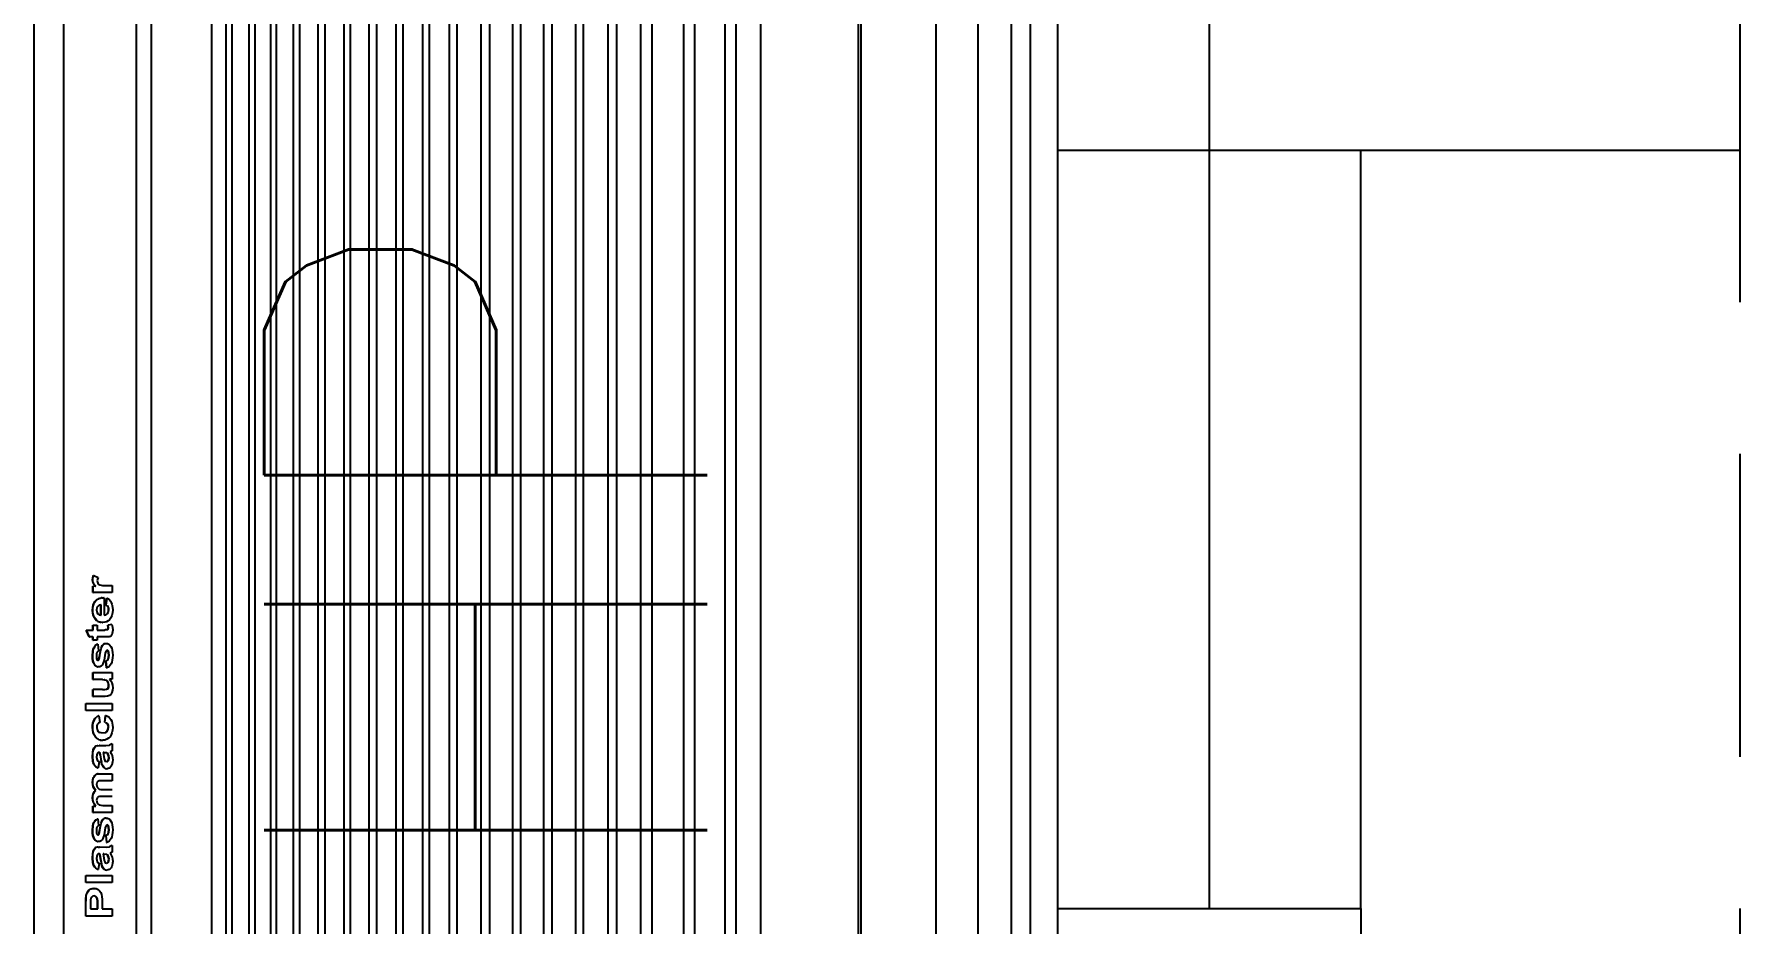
# Model space of a CAD drawing. Header units: inches. Extents: x -85907952 to 802144, y 988801 to 3125513.
# Drawn here: x 417210 to 418898, y 1052768 to 1053649 of the extents above; entities that cross this region are included whole.
import ezdxf

# ---------------------------------------------------------------- set-up
doc = ezdxf.new("R2010")
doc.units = ezdxf.units.IN
doc.header["$MEASUREMENT"] = 0
doc.linetypes.add('HIDDEN', pattern=[0.375, 0.25, -0.125])
for name, color, linetype in [('Edges', 7, 'Continuous'), ('LW', 2, 'Continuous'), ('WALL', 1, 'Continuous')]:
    doc.layers.add(name, color=color, linetype=linetype)
doc.styles.add('LAILA', font='romans.shx', dxfattribs={"width": 0.85})

# ---------------------------------------------------------------- blocks, each defined once
blk = doc.blocks.new('1.0HP AIR CONDITION')
for p, q in [((-1478.9, 93.4), (1478.9, 93.4)), ((1478.9, 52.1), (-1478.9, 52.1))]:
    blk.add_line(p, q)
at = {"layer": 'Edges'}
for p, q in [((-1478.9, 985.9), (1478.9, 985.9)), ((-1478.9, 956.6), (1478.9, 956.6)), ((-168, 934.9), (-156.3, 934.9)), ((-168, 934.9), (-168, 934.7)), ((-168, 934.7), (-156.3, 934.7)), ((-168, 908.6), (-168, 934.7)), ((-157.2, 930.3), (-160.7, 930.3)), ((-160.7, 930.3), (-160.7, 923.1)), ((-152, 930.1), (-157.2, 930.3)), ((-156.3, 934.9), (-150.9, 934.8)), ((-156.3, 934.7), (-150.9, 934.6)), ((-150.4, 929.7), (-152, 930.1)), ((-150.9, 934.8), (-147.7, 934.5)), ((-150.9, 934.6), (-147.7, 934.3)), ((-149.1, 928.9), (-150.4, 929.7)), ((-148.2, 927.9), (-149.1, 928.9)), ((-147.7, 934.5), (-144.9, 933.6)), ((-147.7, 934.3), (-144.9, 933.4)), ((-144.9, 933.6), (-142.6, 932)), ((-144.9, 933.4), (-142.6, 931.7)), ((-142.6, 932), (-141.6, 930.9)), ((-142.6, 932), (-142.6, 931.7)), ((-142.6, 931.7), (-141.6, 930.7)), ((-141.6, 930.9), (-141.6, 930.7)), ((-141.6, 930.7), (-141, 929.7)), ((-141, 929.7), (-141, 929.5)), ((-141, 929.5), (-140.6, 928.4)), ((-140.6, 928.4), (-140.6, 928.2)), ((-134.6, 934.9), (-127.7, 934.9)), ((-134.6, 934.9), (-134.6, 934.7)), ((-134.6, 934.7), (-127.7, 934.7)), ((-134.6, 908.6), (-134.6, 934.7)), ((-127.7, 934.9), (-127.7, 934.7)), ((-127.7, 934.7), (-127.7, 908.6)), ((35.5, 934.9), (42.4, 934.9)), ((35.5, 934.9), (35.5, 934.7)), ((35.5, 934.7), (42.4, 934.7)), ((35.5, 908.6), (35.5, 934.7)), ((42.4, 934.9), (42.4, 934.7)), ((42.4, 934.7), (42.4, 908.6)), ((108.3, 931.5), (115.2, 934.4)), ((108.3, 931.3), (115.2, 934.2)), ((108.3, 931.5), (108.3, 931.3)), ((108.3, 927.8), (108.3, 931.3)), ((115.2, 934.4), (115.2, 934.2)), ((115.2, 934.2), (115.2, 927.8)), ((-160.7, 923.1), (-156.8, 923.1)), ((-160.7, 923.1), (-160.7, 922.9)), ((-160.7, 922.9), (-156.8, 922.9)), ((-156, 918.5), (-160.7, 918.5)), ((-160.7, 918.5), (-160.7, 908.6)), ((-156.8, 923.1), (-153.2, 923.2)), ((-156.8, 922.9), (-153.2, 923)), ((-151.7, 918.5), (-156, 918.5)), ((-153.2, 923.2), (-151, 923.5)), ((-153.2, 923), (-151, 923.3)), ((-153.2, 923.2), (-153.2, 923)), ((-148.5, 918.8), (-151.7, 918.5)), ((-151, 923.5), (-149.7, 924.1)), ((-151, 923.3), (-149.7, 923.8)), ((-151, 923.5), (-151, 923.3)), ((-149.7, 924.1), (-148.8, 924.8)), ((-149.7, 923.8), (-148.8, 924.6)), ((-149.7, 924.1), (-149.7, 923.8)), ((-148.4, 925.3), (-148.8, 924.8)), ((-148.8, 924.8), (-148.8, 924.6)), ((-146.6, 919.3), (-148.5, 918.8)), ((-148.4, 925.3), (-148.1, 925.5)), ((-148, 926.7), (-148.2, 927.9)), ((-148.2, 925.7), (-148.1, 926.1)), ((-148.2, 925.7), (-148.1, 925.5)), ((-148.1, 926.1), (-148, 926.7)), ((-144.7, 920.1), (-146.6, 919.3)), ((-143, 921.2), (-144.7, 920.1)), ((-141.7, 922.6), (-143, 921.2)), ((-140.8, 924.5), (-141.7, 922.6)), ((-140.5, 926.7), (-140.8, 924.5)), ((-140.6, 928.2), (-140.5, 926.9)), ((-140.5, 926.8), (-140.5, 926.9)), ((-140.5, 926.7), (-140.5, 926.9)), ((-140.5, 926.8), (-140.5, 926.7)), ((-122.2, 915.5), (-122.4, 914)), ((-122.4, 913.9), (-122.4, 914)), ((-122.3, 912.6), (-122.4, 913.9)), ((-121.9, 911.6), (-122.3, 912.6)), ((-121.5, 916.6), (-122.2, 915.5)), ((-121.1, 910.6), (-121.9, 911.6)), ((-121.7, 922.8), (-120.5, 924.9)), ((-121.7, 922.8), (-121.7, 922.6)), ((-115.5, 921.7), (-121.7, 922.6)), ((-121.5, 916.6), (-121.4, 916.9)), ((-121.5, 916.6), (-121.4, 916.6)), ((-120.1, 918), (-121.4, 916.9)), ((-121.4, 916.6), (-120.1, 917.7)), ((-121.4, 916.9), (-121.4, 916.6)), ((-120.5, 924.9), (-120.3, 925.2)), ((-120.5, 924.9), (-120.3, 924.9)), ((-119.3, 926.1), (-120.3, 925.2)), ((-120.3, 924.9), (-119.3, 925.9)), ((-120.3, 925.2), (-120.3, 924.9)), ((-120.1, 918), (-118.4, 918.8)), ((-120.1, 917.7), (-118.4, 918.6)), ((-120.1, 918), (-120.1, 917.7)), ((-118.1, 926.9), (-119.3, 926.1)), ((-119.3, 925.9), (-118.1, 926.6)), ((-119.3, 926.1), (-119.3, 925.9)), ((-116.1, 919.4), (-118.4, 918.8)), ((-118.4, 918.6), (-116.1, 919.2)), ((-118.4, 918.8), (-118.4, 918.6)), ((-118.1, 926.9), (-116.7, 927.4)), ((-118.1, 926.6), (-116.7, 927.2)), ((-118.1, 926.9), (-118.1, 926.6)), ((-116.7, 927.4), (-114.9, 927.9)), ((-116.7, 927.2), (-114.9, 927.6)), ((-116.7, 927.4), (-116.7, 927.2)), ((-113, 920), (-116.1, 919.4)), ((-116.1, 919.2), (-113, 919.7)), ((-116.1, 919.4), (-116.1, 919.2)), ((-115.5, 914.4), (-115.6, 914.3)), ((-115.6, 914.3), (-115.5, 914.2)), ((-114.8, 922.9), (-115.5, 921.7)), ((-115.2, 915.3), (-115.5, 914.4)), ((-115.5, 914.2), (-115.5, 914.4)), ((-115.5, 914.2), (-115.3, 913.6)), ((-114.5, 912.7), (-115.3, 913.6)), ((-115.3, 913.6), (-115.3, 913.3)), ((-115.3, 913.3), (-114.5, 912.5)), ((-114.2, 916.1), (-115.2, 915.3)), ((-114.9, 927.9), (-110.5, 928.2)), ((-114.9, 927.6), (-110.5, 927.9)), ((-114.9, 927.9), (-114.9, 927.6)), ((-113.8, 923.6), (-114.8, 922.9)), ((-114.5, 912.7), (-113.3, 912.2)), ((-114.5, 912.7), (-114.5, 912.5)), ((-114.5, 912.5), (-113.3, 911.9)), ((-112.8, 916.5), (-114.2, 916.1)), ((-112.6, 924), (-113.8, 923.6)), ((-113.3, 912.2), (-111.7, 912)), ((-113.3, 912.2), (-113.3, 911.9)), ((-113.3, 911.9), (-111.7, 911.7)), ((-113, 920), (-108.9, 920.6)), ((-113, 919.7), (-108.9, 920.4)), ((-110.5, 916.9), (-112.8, 916.5)), ((-111, 924.1), (-112.6, 924)), ((-111.7, 912), (-109.9, 912.2)), ((-111.7, 912), (-111.7, 911.7)), ((-111.7, 911.7), (-109.9, 911.9)), ((-108.7, 924), (-111, 924.1)), ((-110.5, 928.2), (-106.5, 928)), ((-110.5, 927.9), (-106.5, 927.7)), ((-106.3, 917.7), (-110.5, 916.9)), ((-109.9, 912.2), (-108.2, 912.9)), ((-109.9, 911.9), (-108.2, 912.6)), ((-109.9, 912.2), (-109.9, 911.9)), ((-108.9, 920.6), (-106.3, 921.2)), ((-108.9, 920.4), (-106.3, 920.9)), ((-107.3, 923.5), (-108.7, 924)), ((-108.2, 912.9), (-107.2, 913.6)), ((-108.2, 912.6), (-107.2, 913.4)), ((-108.2, 912.9), (-108.2, 912.6)), ((-106.5, 922.7), (-107.3, 923.5)), ((-106.7, 914.3), (-107.2, 913.6)), ((-107.2, 913.6), (-107.2, 913.4)), ((-106.7, 914.3), (-106.6, 914.5)), ((-106.7, 914.3), (-106.6, 914.3)), ((-106.3, 916.9), (-106.6, 914.5)), ((-106.6, 914.3), (-106.6, 914.5)), ((-106.5, 928), (-103.6, 927.4)), ((-106.5, 927.7), (-103.6, 927.1)), ((-106.3, 921.4), (-106.5, 922.7)), ((-106.3, 921.2), (-106.3, 921.4)), ((-106.3, 921.2), (-106.3, 920.9)), ((-106.3, 916.9), (-106.3, 917.7)), ((-103.6, 927.4), (-103.6, 927.1)), ((-103.6, 927.4), (-101.7, 926.5)), ((-103.6, 927.1), (-101.7, 926.2)), ((-101.7, 926.5), (-101.7, 926.2)), ((-101.7, 926.5), (-100.4, 925.4)), ((-101.7, 926.2), (-100.4, 925.1)), ((-100.4, 925.4), (-100.4, 925.1)), ((-100.2, 924.9), (-100.4, 925.4)), ((-100.4, 925.1), (-100.2, 924.9)), ((-99.8, 923.7), (-100.2, 924.9)), ((-99.8, 923.4), (-99.8, 923.7)), ((-99.7, 922.5), (-99.8, 923.4)), ((-99.7, 922.5), (-99.6, 921.3)), ((-99.5, 920.9), (-99.6, 921.3)), ((-99.5, 920.9), (-99.6, 914.8)), ((-99.6, 914.7), (-99.6, 914.8)), ((-99.6, 914.7), (-99.3, 911.4)), ((-88.3, 915), (-95.2, 914.3)), ((-95.2, 914), (-88.3, 914.8)), ((-95.2, 914.3), (-95.2, 914)), ((-94.6, 912.7), (-95.2, 914)), ((-93.7, 911.6), (-94.6, 912.7)), ((-94.2, 922.6), (-94, 923.3)), ((-94.2, 922.4), (-94.2, 922.6)), ((-94.2, 922.1), (-94.2, 922.4)), ((-94, 920.8), (-94.2, 922.1)), ((-94, 923.6), (-93.5, 924.4)), ((-94, 923.6), (-94, 923.3)), ((-93.4, 919.7), (-94, 920.8)), ((-92.5, 910.6), (-93.7, 911.6)), ((-92.7, 925.6), (-93.5, 924.6)), ((-93.5, 924.4), (-92.7, 925.4)), ((-93.5, 924.6), (-93.5, 924.4)), ((-92.5, 918.7), (-93.4, 919.7)), ((-91.5, 926.5), (-92.7, 925.6)), ((-92.7, 925.4), (-91.5, 926.3)), ((-92.7, 925.6), (-92.7, 925.4)), ((-91.1, 917.9), (-92.5, 918.7)), ((-91.5, 926.5), (-90, 927.2)), ((-91.5, 926.3), (-90, 927)), ((-91.5, 926.5), (-91.5, 926.3)), ((-87.4, 916.7), (-91.1, 917.9)), ((-90, 927.2), (-88.1, 927.8)), ((-90, 927), (-88.1, 927.5)), ((-90, 927.2), (-90, 927)), ((-88.3, 915), (-88.3, 914.8)), ((-87.9, 914.4), (-88.3, 915)), ((-88.3, 914.8), (-87.9, 914.4)), ((-88.1, 927.8), (-85.9, 928.1)), ((-88.1, 927.5), (-85.9, 927.8)), ((-88.1, 927.8), (-88.1, 927.5)), ((-87.9, 914.4), (-87.6, 913.7)), ((-87.6, 923.3), (-87.8, 922.9)), ((-87.7, 922.7), (-87.8, 922.9)), ((-87.8, 922.9), (-87.8, 922.8)), ((-87.8, 922.8), (-87.7, 922.7)), ((-87.7, 922.7), (-87.6, 922.5)), ((-87, 923.8), (-87.6, 923.3)), ((-87.6, 922.5), (-87.6, 922.3)), ((-87.1, 922.1), (-87.6, 922.5)), ((-87.6, 922.3), (-87.1, 921.9)), ((-87.6, 913.7), (-86.5, 912.8)), ((-87.6, 913.7), (-87.6, 913.5)), ((-87.6, 913.5), (-86.5, 912.6)), ((-80.6, 915.5), (-87.4, 916.7)), ((-87.1, 922.1), (-87.1, 921.9)), ((-85.1, 921.5), (-87.1, 922.1)), ((-87.1, 921.9), (-85.1, 921.3)), ((-85.5, 924.2), (-87, 923.8)), ((-86.5, 912.8), (-84.9, 912.2)), ((-86.5, 912.8), (-86.5, 912.6)), ((-86.5, 912.6), (-84.9, 912)), ((-85.9, 928.1), (-83.3, 928.2)), ((-85.9, 928.1), (-85.9, 927.8)), ((-85.9, 927.8), (-83.3, 927.9)), ((-83.1, 924.3), (-85.5, 924.2)), ((-85.1, 921.5), (-80.7, 920.7)), ((-85.1, 921.3), (-80.7, 920.5)), ((-84.9, 912.2), (-82.7, 912.1)), ((-84.9, 912.2), (-84.9, 912)), ((-84.9, 912), (-82.7, 911.8)), ((-83.3, 928.2), (-78.6, 927.9)), ((-83.3, 927.9), (-78.6, 927.6)), ((-81.2, 924.2), (-83.1, 924.3)), ((-82.7, 912.1), (-80.4, 912.2)), ((-82.7, 912.1), (-82.7, 911.8)), ((-82.7, 911.8), (-80.4, 912)), ((-79.8, 923.8), (-81.2, 924.2)), ((-80.7, 920.7), (-76, 919.7)), ((-80.7, 920.5), (-76, 919.5)), ((-78.3, 914.8), (-80.6, 915.5)), ((-80.4, 912.2), (-78.7, 912.8)), ((-80.4, 912), (-78.7, 912.5)), ((-80.4, 912.2), (-80.4, 912)), ((-78.8, 923), (-79.8, 923.8)), ((-78.2, 922.1), (-78.8, 923)), ((-78.7, 912.8), (-78, 913.4)), ((-78.7, 912.5), (-78, 913.1)), ((-78.7, 912.8), (-78.7, 912.5)), ((-78.6, 927.9), (-76.8, 927.5)), ((-78.6, 927.6), (-76.8, 927.2)), ((-77.9, 914.4), (-78.3, 914.8)), ((-71.7, 922.9), (-78.2, 922.1)), ((-78, 913.4), (-77.8, 913.9)), ((-78, 913.4), (-78, 913.1)), ((-77.8, 913.9), (-77.9, 914.4)), ((-76.8, 927.5), (-75.3, 926.9)), ((-76.8, 927.5), (-76.8, 927.2)), ((-76.8, 927.2), (-75.3, 926.7)), ((-76, 919.7), (-73, 918.5)), ((-76, 919.5), (-73, 918.2)), ((-75.3, 926.9), (-75.3, 926.7)), ((-74.1, 926.2), (-75.3, 926.9)), ((-75.3, 926.7), (-74.1, 926)), ((-74.1, 926.2), (-74.1, 926)), ((-74.1, 926.2), (-73.1, 925.4)), ((-74.1, 926), (-73.1, 925.1)), ((-73.1, 925.4), (-73.1, 925.1)), ((-72.9, 924.9), (-73.1, 925.4)), ((-73.1, 925.1), (-72.9, 924.9)), ((-73, 918.5), (-72.1, 917.8)), ((-73, 918.5), (-73, 918.2)), ((-73, 918.2), (-72.1, 917.5)), ((-71.7, 923.2), (-72.9, 924.9)), ((-71.6, 912.1), (-72.5, 911)), ((-72.1, 917.8), (-72.1, 917.5)), ((-71.8, 917.4), (-72.1, 917.5)), ((-71.8, 917.4), (-71.4, 916.9)), ((-71.7, 923.2), (-71.7, 922.9)), ((-71.1, 913.3), (-71.6, 912.1)), ((-71.4, 916.9), (-71.4, 916.6)), ((-71.3, 916.6), (-71.4, 916.6)), ((-71, 915.9), (-71.3, 916.6)), ((-70.9, 914.6), (-71.1, 913.3)), ((-71, 915.9), (-71, 915.7)), ((-70.9, 915.3), (-71, 915.7)), ((-70.9, 914.8), (-70.9, 915.3)), ((-70.9, 914.7), (-70.9, 914.8)), ((-70.9, 914.6), (-70.9, 914.8)), ((-70.9, 914.7), (-70.9, 914.6)), ((-65.4, 927.8), (-59, 927.8)), ((-65.4, 927.8), (-65.4, 927.5)), ((-65.4, 927.5), (-59, 927.5)), ((-65.4, 908.6), (-65.4, 927.5)), ((-59, 927.8), (-59, 927.5)), ((-59, 927.5), (-59, 925.2)), ((-59, 924.9), (-57.2, 926.2)), ((-59, 925.2), (-58.7, 925.4)), ((-59, 925.2), (-59, 924.9)), ((-57.2, 926.5), (-58.7, 925.4)), ((-58.3, 920.1), (-58.5, 917.8)), ((-58.5, 917.8), (-58.5, 908.6)), ((-57.9, 921.7), (-58.3, 920.1)), ((-57.2, 922.7), (-57.9, 921.7)), ((-55.3, 927.4), (-57.2, 926.5)), ((-57.2, 926.2), (-55.3, 927.2)), ((-57.2, 926.5), (-57.2, 926.2)), ((-56.1, 923.5), (-57.2, 922.7)), ((-54.7, 924), (-56.1, 923.5)), ((-55.3, 927.4), (-53.2, 928)), ((-55.3, 927.2), (-53.2, 927.7)), ((-55.3, 927.4), (-55.3, 927.2)), ((-53.2, 924.1), (-54.7, 924)), ((-53.2, 928), (-50.9, 928.2)), ((-53.2, 928), (-53.2, 927.7)), ((-53.2, 927.7), (-50.9, 927.9)), ((-52, 924), (-53.2, 924.1)), ((-51.1, 923.7), (-52, 924)), ((-50.5, 923.2), (-51.1, 923.7)), ((-50.9, 928.2), (-48.6, 928)), ((-50.9, 928.2), (-50.9, 927.9)), ((-50.9, 927.9), (-48.6, 927.7)), ((-50, 922.5), (-50.5, 923.2)), ((-49.7, 921.2), (-50, 922.5)), ((-49.6, 919), (-49.7, 921.2)), ((-49.6, 908.6), (-49.6, 919)), ((-48.6, 928), (-46.6, 927.4)), ((-48.6, 928), (-48.6, 927.7)), ((-48.6, 927.7), (-46.6, 927.2)), ((-46.6, 927.4), (-46.6, 927.2)), ((-44.9, 926.5), (-46.6, 927.4)), ((-46.6, 927.2), (-44.9, 926.2)), ((-44.9, 926.5), (-44.9, 926.2)), ((-44.9, 926.5), (-43.6, 925.2)), ((-44.9, 926.2), (-43.6, 924.9)), ((-43.6, 924.9), (-41.8, 926.2)), ((-43.6, 925.2), (-43.2, 925.5)), ((-43.6, 925.2), (-43.6, 924.9)), ((-41.8, 926.5), (-43.2, 925.5)), ((-42.6, 920), (-42.8, 917.7)), ((-42.8, 917.7), (-42.8, 908.6)), ((-42.2, 921.6), (-42.6, 920)), ((-41.4, 922.7), (-42.2, 921.6)), ((-41.8, 926.5), (-39.9, 927.4)), ((-41.8, 926.2), (-39.9, 927.2)), ((-41.8, 926.5), (-41.8, 926.2)), ((-40.4, 923.5), (-41.4, 922.7)), ((-39, 923.9), (-40.4, 923.5)), ((-39.9, 927.4), (-37.8, 928)), ((-39.9, 927.2), (-37.8, 927.7)), ((-39.9, 927.4), (-39.9, 927.2)), ((-37.6, 924.1), (-39, 923.9)), ((-37.8, 928), (-35.6, 928.2)), ((-37.8, 928), (-37.8, 927.7)), ((-37.8, 927.7), (-35.6, 927.9)), ((-35.9, 923.8), (-37.6, 924.1)), ((-34.7, 923), (-35.9, 923.8)), ((-35.6, 928.2), (-33, 928)), ((-35.6, 928.2), (-35.6, 927.9)), ((-35.6, 927.9), (-33, 927.7)), ((-34.2, 921.7), (-34.7, 923)), ((-34, 919.4), (-34.2, 921.7)), ((-34, 908.6), (-34, 919.4)), ((-33, 928), (-30.8, 927.3)), ((-33, 928), (-33, 927.7)), ((-33, 927.7), (-30.8, 927.1)), ((-30.8, 927.3), (-30.8, 927.1)), ((-30.8, 927.1), (-29, 926)), ((-29, 926.3), (-30.1, 926.9)), ((-29, 926.3), (-29, 926)), ((-29, 926.3), (-27.8, 924.9)), ((-29, 926), (-27.8, 924.6)), ((-27.8, 924.9), (-27.8, 924.6)), ((-27.3, 923.3), (-27.8, 924.6)), ((-27.3, 923.3), (-27.3, 923)), ((-27.2, 922.7), (-27.3, 923)), ((-27.2, 922.7), (-27.1, 920.9)), ((-27.1, 920.9), (-27.1, 908.6)), ((-21.8, 915.5), (-22.1, 914)), ((-22.1, 914), (-22.1, 913.8)), ((-21.9, 912.6), (-22.1, 913.8)), ((-21.5, 911.6), (-21.9, 912.6)), ((-21.2, 916.5), (-21.8, 915.5)), ((-20.8, 910.6), (-21.5, 911.6)), ((-19.9, 925.2), (-21.3, 922.8)), ((-21.3, 922.8), (-19.9, 924.9)), ((-21.3, 922.8), (-21.3, 922.6)), ((-15.1, 921.7), (-21.3, 922.6)), ((-21.2, 916.5), (-21, 916.6)), ((-19.7, 918), (-21, 916.9)), ((-21, 916.6), (-19.7, 917.7)), ((-21, 916.9), (-21, 916.6)), ((-18.9, 926.1), (-19.9, 925.2)), ((-19.9, 924.9), (-18.9, 925.9)), ((-19.9, 925.2), (-19.9, 924.9)), ((-19.7, 918), (-18.1, 918.8)), ((-19.7, 917.7), (-18.1, 918.6)), ((-19.7, 918), (-19.7, 917.7)), ((-17.7, 926.9), (-18.9, 926.1)), ((-18.9, 925.9), (-17.7, 926.6)), ((-18.9, 926.1), (-18.9, 925.9)), ((-18.1, 918.8), (-15.7, 919.4)), ((-18.1, 918.6), (-15.7, 919.2)), ((-18.1, 918.8), (-18.1, 918.6)), ((-17.7, 926.9), (-16.3, 927.4)), ((-17.7, 926.6), (-16.3, 927.2)), ((-17.7, 926.9), (-17.7, 926.6)), ((-16.3, 927.4), (-14.5, 927.9)), ((-16.3, 927.2), (-14.5, 927.6)), ((-16.3, 927.4), (-16.3, 927.2)), ((-12.6, 920), (-15.7, 919.4)), ((-15.7, 919.2), (-12.6, 919.7)), ((-15.7, 919.4), (-15.7, 919.2)), ((-15.2, 914.3), (-14.8, 915.3)), ((-14.9, 913.6), (-15.2, 914.3)), ((-14.4, 922.9), (-15.1, 921.7)), ((-14.1, 912.7), (-14.9, 913.6)), ((-14.9, 913.6), (-14.9, 913.3)), ((-14.9, 913.3), (-14.1, 912.5)), ((-13.8, 916.1), (-14.8, 915.3)), ((-14.5, 927.9), (-10.1, 928.2)), ((-14.5, 927.6), (-10.1, 927.9)), ((-14.5, 927.9), (-14.5, 927.6)), ((-13.4, 923.6), (-14.4, 922.9)), ((-14.1, 912.7), (-12.9, 912.2)), ((-14.1, 912.7), (-14.1, 912.5)), ((-14.1, 912.5), (-12.9, 911.9)), ((-12.4, 916.5), (-13.8, 916.1)), ((-12.2, 924), (-13.4, 923.6)), ((-12.9, 912.2), (-11.4, 912)), ((-12.9, 912.2), (-12.9, 911.9)), ((-12.9, 911.9), (-11.4, 911.7)), ((-8.5, 920.6), (-12.6, 920)), ((-12.6, 919.7), (-8.5, 920.4)), ((-10.1, 916.9), (-12.4, 916.5)), ((-10.6, 924.1), (-12.2, 924)), ((-11.4, 912), (-9.5, 912.2)), ((-11.4, 912), (-11.4, 911.7)), ((-11.4, 911.7), (-9.5, 911.9)), ((-8.3, 924), (-10.6, 924.1)), ((-10.1, 928.2), (-6.1, 928)), ((-10.1, 927.9), (-6.1, 927.7)), ((-5.9, 917.7), (-10.1, 916.9)), ((-9.5, 912.2), (-7.8, 912.9)), ((-9.5, 911.9), (-7.8, 912.6)), ((-9.5, 912.2), (-9.5, 911.9)), ((-8.5, 920.6), (-5.9, 921.2)), ((-8.5, 920.4), (-5.9, 920.9)), ((-6.9, 923.5), (-8.3, 924)), ((-7.8, 912.9), (-6.8, 913.6)), ((-7.8, 912.6), (-6.8, 913.4)), ((-7.8, 912.9), (-7.8, 912.6)), ((-6.1, 922.7), (-6.9, 923.5)), ((-6.8, 913.6), (-6.2, 914.3)), ((-6.8, 913.6), (-6.8, 913.4)), ((-5.9, 916.9), (-6.2, 914.5)), ((-6.2, 914.5), (-6.2, 914.3)), ((-6.1, 928), (-3.2, 927.4)), ((-6.1, 927.7), (-3.2, 927.1)), ((-5.9, 921.4), (-6.1, 922.7)), ((-5.9, 921.2), (-5.9, 921.4)), ((-5.9, 921.2), (-5.9, 920.9)), ((-5.9, 916.9), (-5.9, 917.7)), ((-3.2, 927.4), (-3.2, 927.1)), ((-3.2, 927.4), (-1.3, 926.5)), ((-3.2, 927.1), (-1.3, 926.2)), ((-1.3, 926.5), (-1.3, 926.2)), ((-1.3, 926.5), (-0.1, 925.4)), ((-1.3, 926.2), (-0.1, 925.1)), ((-0.1, 925.4), (-0.1, 925.1)), ((0.1, 925), (-0.1, 925.4)), ((-0.1, 925.1), (0.1, 925)), ((0.6, 923.7), (0.1, 925)), ((0.6, 923.4), (0.6, 923.7)), ((0.7, 922.8), (0.6, 923.4)), ((0.7, 922.8), (0.8, 921.3)), ((0.9, 920.8), (0.8, 921.3)), ((0.9, 920.8), (0.8, 915)), ((0.8, 915), (1.1, 911.4)), ((6.3, 920.1), (6.1, 918.3)), ((6.1, 918.3), (6.1, 918)), ((6.3, 915.9), (6.1, 918)), ((6.3, 920.5), (6.5, 920.9)), ((6.3, 920.5), (6.3, 920.3)), ((6.3, 920.1), (6.3, 920.3)), ((7, 913.9), (6.3, 915.9)), ((6.9, 922.1), (6.5, 920.9)), ((6.9, 922.1), (7, 922.2)), ((7, 922.4), (7.1, 922.7)), ((7, 922.4), (7, 922.2)), ((8, 912.2), (7, 913.9)), ((7.1, 922.7), (7.3, 922.9)), ((7.3, 922.9), (8, 923.9)), ((9.5, 925.6), (8, 924.1)), ((8, 923.9), (9.5, 925.3)), ((8, 924.1), (8, 923.9)), ((9.5, 910.8), (8, 912.2)), ((11.4, 926.7), (9.5, 925.6)), ((9.5, 925.3), (11.4, 926.5)), ((9.5, 925.6), (9.5, 925.3)), ((11.4, 926.7), (13.5, 927.5)), ((11.4, 926.5), (13.5, 927.3)), ((11.4, 926.7), (11.4, 926.5)), ((13.2, 918.4), (13.6, 921)), ((13.3, 917.9), (13.2, 918.4)), ((13.3, 917.9), (13.6, 915.8)), ((13.5, 927.5), (16, 928)), ((13.5, 927.3), (16, 927.8)), ((13.5, 927.5), (13.5, 927.3)), ((14.1, 922), (13.6, 921)), ((13.6, 915.6), (13.6, 915.8)), ((13.9, 915.2), (13.6, 915.8)), ((13.6, 915.6), (13.9, 915.2)), ((13.9, 915.2), (14.1, 914.7)), ((14.7, 922.7), (14.1, 922)), ((14.8, 913.9), (14.1, 914.7)), ((14.1, 914.7), (14.1, 914.5)), ((14.1, 914.5), (14.8, 913.7)), ((16.5, 923.7), (14.7, 922.7)), ((14.8, 913.9), (16.6, 912.9)), ((14.8, 913.9), (14.8, 913.7)), ((14.8, 913.7), (16.6, 912.6)), ((16, 928), (18.7, 928.2)), ((16, 928), (16, 927.8)), ((16, 927.8), (18.7, 927.9)), ((18.8, 924), (16.5, 923.7)), ((16.6, 912.9), (18.9, 912.5)), ((16.6, 912.9), (16.6, 912.6)), ((16.6, 912.6), (18.9, 912.3)), ((18.7, 928.2), (21, 928.1)), ((18.7, 928.2), (18.7, 927.9)), ((18.7, 927.9), (21, 927.8)), ((20.6, 923.8), (18.8, 924)), ((18.9, 912.5), (20.7, 912.7)), ((18.9, 912.3), (20.7, 912.5)), ((18.9, 912.5), (18.9, 912.3)), ((22, 923.3), (20.6, 923.8)), ((20.7, 912.7), (22.2, 913.3)), ((20.7, 912.5), (22.2, 913.1)), ((20.7, 912.7), (20.7, 912.5)), ((21, 928.1), (23, 927.8)), ((21, 928.1), (21, 927.8)), ((21, 927.8), (23, 927.6)), ((23, 922.3), (22, 923.3)), ((22.2, 913.3), (23.2, 914.4)), ((22.2, 913.1), (23.2, 914.2)), ((22.2, 913.3), (22.2, 913.1)), ((23, 927.8), (24.8, 927.3)), ((23, 927.8), (23, 927.6)), ((23, 927.6), (24.8, 927.1)), ((23.5, 921), (23, 922.3)), ((23.7, 915.6), (23.2, 914.4)), ((23.2, 914.4), (23.2, 914.2)), ((30.3, 921.9), (23.5, 921)), ((23.7, 915.6), (23.9, 915.9)), ((23.9, 916), (23.9, 916.1)), ((23.9, 916.1), (23.9, 915.9)), ((23.9, 916.1), (30.7, 915.3)), ((23.9, 915.9), (23.9, 916)), ((23.9, 915.9), (30.7, 915)), ((24.8, 927.3), (24.8, 927.1)), ((26.3, 926.7), (24.8, 927.3)), ((24.8, 927.1), (26.3, 926.4)), ((26.3, 926.7), (26.3, 926.4)), ((26.3, 926.7), (27.6, 925.9)), ((26.3, 926.4), (27.6, 925.6)), ((27.6, 925.9), (27.6, 925.6)), ((27.6, 925.9), (28.7, 924.8)), ((27.6, 925.6), (28.7, 924.6)), ((29.1, 912.1), (28, 910.9)), ((28.7, 924.8), (28.7, 924.6)), ((29.6, 923.6), (28.7, 924.6)), ((30, 913.4), (29.1, 912.1)), ((29.6, 923.6), (29.6, 923.3)), ((30, 922.9), (29.6, 923.3)), ((30.2, 922.5), (30, 922.9)), ((30.7, 915), (30, 913.4)), ((30.3, 922.2), (30.2, 922.5)), ((30.3, 922.2), (30.3, 921.9)), ((30.7, 915.3), (30.7, 915)), ((49.3, 927.8), (56.2, 927.8)), ((49.3, 927.8), (49.3, 927.5)), ((49.3, 927.5), (56.2, 927.5)), ((49.3, 915.6), (49.3, 927.5)), ((49.6, 913.2), (49.3, 915.6)), ((50.3, 911.4), (49.6, 913.2)), ((56.2, 927.8), (56.2, 927.5)), ((56.2, 918.8), (56.2, 927.5)), ((56.2, 918.3), (56.2, 918.8)), ((56.2, 918.3), (56.3, 915.9)), ((56.3, 915.9), (56.6, 914.2)), ((56.6, 914.2), (56.6, 913.9)), ((57.1, 913.4), (56.6, 913.9)), ((57.1, 913.4), (58, 912.8)), ((57.1, 913.4), (57.1, 913.1)), ((57.1, 913.1), (58, 912.5)), ((58, 912.8), (59.1, 912.4)), ((58, 912.8), (58, 912.5)), ((58, 912.5), (59.1, 912.1)), ((59.1, 912.4), (60.5, 912.3)), ((59.1, 912.4), (59.1, 912.1)), ((59.1, 912.1), (60.5, 912)), ((60.5, 912.3), (62.2, 912.4)), ((60.5, 912.3), (60.5, 912)), ((60.5, 912), (62.2, 912.2)), ((62.2, 912.4), (63.7, 913)), ((62.2, 912.2), (63.7, 912.7)), ((62.2, 912.4), (62.2, 912.2)), ((63.7, 913), (64.9, 913.7)), ((63.7, 912.7), (64.9, 913.5)), ((63.7, 913), (63.7, 912.7)), ((64.9, 913.7), (65.6, 914.4)), ((64.9, 913.7), (64.9, 913.5)), ((65.9, 916), (65.6, 914.7)), ((65.6, 914.7), (65.6, 914.4)), ((65.9, 916), (66, 916.3)), ((65.9, 916), (66, 916.2)), ((66.1, 918.2), (66, 916.5)), ((66, 916.3), (66, 916.5)), ((66, 916.2), (66, 916.3)), ((66.1, 927.8), (73, 927.8)), ((66.1, 927.8), (66.1, 927.5)), ((66.1, 927.5), (73, 927.5)), ((66.1, 919.5), (66.1, 927.5)), ((66.1, 918.2), (66.1, 919.5)), ((73, 927.8), (73, 927.5)), ((73, 927.5), (73, 908.6)), ((77.7, 914.3), (84.6, 915)), ((77.7, 914), (84.6, 914.8)), ((77.7, 914.3), (77.7, 914)), ((78.3, 912.7), (77.7, 914)), ((79.2, 911.6), (78.3, 912.7)), ((78.7, 923), (78.8, 923.3)), ((78.7, 922.6), (78.7, 923)), ((78.7, 922.3), (78.7, 922.6)), ((78.7, 922.3), (78.7, 922.1)), ((78.8, 920.8), (78.7, 922.1)), ((78.8, 923.6), (79.3, 924.4)), ((78.8, 923.6), (78.8, 923.3)), ((79.4, 919.7), (78.8, 920.8)), ((80.3, 910.6), (79.2, 911.6)), ((80.1, 925.6), (79.3, 924.6)), ((79.3, 924.4), (80.2, 925.4)), ((79.3, 924.6), (79.3, 924.4)), ((80.4, 918.7), (79.4, 919.7)), ((80.1, 925.6), (80.5, 925.9)), ((80.1, 925.6), (80.2, 925.4)), ((80.2, 925.4), (81.3, 926.3)), ((81.7, 917.9), (80.4, 918.7)), ((80.5, 925.9), (81.3, 926.5)), ((82.8, 927.2), (81.3, 926.5)), ((81.3, 926.3), (82.8, 927)), ((81.3, 926.5), (81.3, 926.3)), ((85.5, 916.7), (81.7, 917.9)), ((82.8, 927.2), (84.7, 927.8)), ((82.8, 927), (84.7, 927.5)), ((82.8, 927.2), (82.8, 927)), ((84.6, 915), (84.6, 914.8)), ((85.3, 913.7), (84.6, 914.8)), ((84.7, 927.8), (87, 928.1)), ((84.7, 927.5), (87, 927.8)), ((84.7, 927.8), (84.7, 927.5)), ((85.1, 922.9), (85, 922.8)), ((85, 922.8), (85.2, 922.7)), ((85.2, 923.3), (85.1, 922.9)), ((85.2, 922.7), (85.1, 922.9)), ((85.8, 923.8), (85.2, 923.3)), ((85.2, 922.5), (85.2, 922.7)), ((85.2, 922.5), (85.2, 922.3)), ((85.7, 922.1), (85.2, 922.5)), ((85.2, 922.3), (85.7, 921.9)), ((85.3, 913.7), (86.4, 912.8)), ((85.3, 913.7), (85.3, 913.5)), ((85.3, 913.5), (86.4, 912.6)), ((92.3, 915.5), (85.5, 916.7)), ((85.7, 922.1), (85.7, 921.9)), ((85.7, 922.1), (87.8, 921.5)), ((85.7, 921.9), (87.8, 921.3)), ((87.4, 924.2), (85.8, 923.8)), ((86.4, 912.8), (88, 912.2)), ((86.4, 912.8), (86.4, 912.6)), ((86.4, 912.6), (88, 912)), ((87, 928.1), (89.6, 928.2)), ((87, 928.1), (87, 927.8)), ((87, 927.8), (89.6, 927.9)), ((89.7, 924.3), (87.4, 924.2)), ((87.8, 921.5), (92.2, 920.7)), ((87.8, 921.3), (92.2, 920.5)), ((88, 912.2), (90.2, 912.1)), ((88, 912.2), (88, 912)), ((88, 912), (90.2, 911.8)), ((89.6, 928.2), (94.3, 927.9)), ((89.6, 927.9), (94.3, 927.6)), ((91.6, 924.2), (89.7, 924.3)), ((90.2, 912.1), (92.5, 912.2)), ((90.2, 912.1), (90.2, 911.8)), ((90.2, 911.8), (92.5, 912)), ((93, 923.8), (91.6, 924.2)), ((92.2, 920.7), (96.8, 919.7)), ((92.2, 920.5), (96.8, 919.5)), ((94.6, 914.8), (92.3, 915.5)), ((92.5, 912.2), (94.2, 912.8)), ((92.5, 912), (94.2, 912.5)), ((92.5, 912.2), (92.5, 912)), ((94, 923), (93, 923.8)), ((94.6, 922.1), (94, 923)), ((94.2, 912.8), (94.9, 913.4)), ((94.2, 912.5), (94.9, 913.1)), ((94.2, 912.8), (94.2, 912.5)), ((94.3, 927.9), (96.1, 927.5)), ((94.3, 927.6), (96.1, 927.2)), ((101.1, 922.9), (94.6, 922.1)), ((95, 914.4), (94.6, 914.8)), ((94.9, 913.4), (95.1, 913.9)), ((94.9, 913.4), (94.9, 913.1)), ((95.1, 913.9), (95, 914.4)), ((96.1, 927.5), (97.5, 926.9)), ((96.1, 927.5), (96.1, 927.2)), ((96.1, 927.2), (97.5, 926.7)), ((96.8, 919.7), (99.8, 918.5)), ((96.8, 919.5), (99.8, 918.2)), ((97.5, 926.9), (97.5, 926.7)), ((97.5, 926.9), (98.7, 926.2)), ((97.5, 926.7), (98.7, 926)), ((98.7, 926.2), (98.7, 926)), ((99.5, 925.6), (98.7, 926.2)), ((98.7, 926), (99.7, 925.1)), ((99.5, 925.6), (99.7, 925.4)), ((99.7, 925.4), (99.7, 925.1)), ((101.1, 923.2), (99.7, 925.4)), ((99.7, 925.1), (101.1, 923.2)), ((99.8, 918.5), (99.8, 918.2)), ((99.8, 918.5), (100.1, 918.3)), ((99.8, 918.2), (100.8, 917.5)), ((100.1, 918.3), (100.4, 918.1)), ((101.2, 912.1), (100.3, 911)), ((100.4, 918.1), (100.8, 917.7)), ((100.8, 917.7), (100.8, 917.5)), ((101.1, 917.4), (100.8, 917.5)), ((101.1, 923.2), (101.1, 922.9)), ((101.5, 916.9), (101.1, 917.4)), ((101.8, 913.3), (101.2, 912.1)), ((101.6, 916.6), (101.5, 916.9)), ((101.5, 916.9), (101.5, 916.6)), ((101.5, 916.6), (101.6, 916.6)), ((101.6, 916.6), (101.9, 915.9)), ((102, 914.5), (101.8, 913.3)), ((101.9, 915.9), (102, 914.8)), ((102, 914.8), (102, 914.5)), ((105.2, 927.8), (108.3, 927.8)), ((105.2, 927.8), (105.2, 927.5)), ((105.2, 927.5), (108.3, 927.5)), ((105.2, 923.5), (105.2, 927.5)), ((108.3, 923.5), (105.2, 923.5)), ((108.3, 927.8), (108.3, 927.5)), ((108.3, 915.3), (108.3, 923.5)), ((108.6, 911.8), (108.3, 915.3)), ((108.9, 910.7), (108.6, 911.8)), ((115.2, 927.8), (119.9, 927.8)), ((115.2, 927.8), (115.2, 927.5)), ((115.2, 927.5), (119.9, 927.5)), ((119.9, 923.5), (115.2, 923.5)), ((115.2, 923.5), (115.2, 916.2)), ((115.2, 916), (115.2, 916.2)), ((115.2, 916.2), (115.2, 915.9)), ((115.2, 916), (115.2, 915.9)), ((115.2, 915.9), (115.3, 915.8)), ((115.4, 913.5), (115.3, 915.8)), ((116, 912.8), (115.4, 913.5)), ((115.4, 913.5), (115.4, 913.2)), ((115.4, 913.2), (116, 912.6)), ((116, 912.8), (117.2, 912.6)), ((116, 912.8), (116, 912.6)), ((116, 912.6), (117.2, 912.3)), ((117.2, 912.6), (119.9, 913.1)), ((117.2, 912.3), (119.9, 912.8)), ((117.2, 912.6), (117.2, 912.3)), ((119.9, 927.8), (119.9, 927.5)), ((119.9, 927.5), (119.9, 923.5)), ((119.9, 913.1), (119.9, 912.8)), ((120.5, 909.2), (119.9, 912.8)), ((122.7, 918.6), (122.9, 920.1)), ((122.7, 918.6), (122.7, 918.2)), ((122.7, 917.9), (122.7, 918.2)), ((122.9, 916), (122.7, 917.9)), ((123.6, 922.4), (122.9, 920.4)), ((122.9, 920.4), (122.9, 920.1)), ((122.9, 920.3), (122.9, 920.4)), ((122.9, 920.1), (122.9, 920.3)), ((123.4, 914.3), (122.9, 916)), ((124.2, 912.8), (123.4, 914.3)), ((124.1, 923.2), (123.6, 922.4)), ((124.1, 923.2), (124.6, 923.8)), ((125.3, 911.4), (124.2, 912.8)), ((126.1, 925.5), (124.6, 924.1)), ((124.6, 923.8), (126.1, 925.3)), ((124.6, 924.1), (124.6, 923.8)), ((127.9, 926.7), (126.1, 925.5)), ((126.1, 925.3), (127.9, 926.4)), ((126.1, 925.5), (126.1, 925.3)), ((127.9, 926.7), (129.9, 927.5)), ((127.9, 926.4), (129.9, 927.3)), ((127.9, 926.7), (127.9, 926.4)), ((147, 916.6), (129.8, 916.6)), ((129.8, 916.6), (130.2, 914.9)), ((129.9, 927.5), (132.2, 928)), ((129.9, 927.3), (132.2, 927.8)), ((129.9, 927.5), (129.9, 927.3)), ((130.2, 921.5), (129.9, 919.9)), ((129.9, 919.9), (140.1, 919.9)), ((129.9, 919.9), (129.9, 919.7)), ((129.9, 919.7), (140.2, 919.7)), ((131.3, 922.9), (130.2, 921.5)), ((130.2, 914.9), (130.2, 914.6)), ((131.4, 913.4), (130.2, 914.6)), ((133, 923.8), (131.3, 922.9)), ((131.4, 913.4), (133.2, 912.5)), ((131.4, 913.4), (131.4, 913.2)), ((131.4, 913.2), (133.2, 912.2)), ((132.2, 928), (134.6, 928.2)), ((132.2, 928), (132.2, 927.8)), ((132.2, 927.8), (134.6, 927.9)), ((135.1, 924.1), (133, 923.8)), ((133.2, 912.5), (135.4, 912.2)), ((133.2, 912.5), (133.2, 912.2)), ((133.2, 912.2), (135.4, 911.9)), ((134.6, 928.2), (137.4, 928)), ((134.6, 928.2), (134.6, 927.9)), ((134.6, 927.9), (137.4, 927.8)), ((137, 923.8), (135.1, 924.1)), ((135.4, 912.2), (136.9, 912.3)), ((135.4, 912.2), (135.4, 911.9)), ((135.4, 911.9), (136.9, 912.1)), ((136.9, 912.3), (138.1, 912.8)), ((136.9, 912.1), (138.1, 912.6)), ((136.9, 912.3), (136.9, 912.1)), ((138.6, 923), (137, 923.8)), ((137.4, 928), (139.8, 927.5)), ((137.4, 928), (137.4, 927.8)), ((137.4, 927.8), (139.8, 927.2)), ((138.1, 912.8), (139.1, 913.7)), ((138.1, 912.6), (139.1, 913.4)), ((138.1, 912.8), (138.1, 912.6)), ((139.7, 921.6), (138.6, 923)), ((139.1, 913.7), (139.8, 914.6)), ((139.1, 913.7), (139.1, 913.4)), ((140.1, 919.9), (139.7, 921.6)), ((139.8, 927.5), (139.8, 927.2)), ((139.8, 927.5), (142, 926.6)), ((139.8, 927.2), (142, 926.4)), ((139.8, 914.9), (146.6, 914)), ((139.8, 914.9), (139.8, 914.6)), ((139.8, 914.6), (146.6, 913.8)), ((140.2, 919.7), (140.1, 919.9)), ((142, 926.6), (142, 926.4)), ((142, 926.6), (143.8, 925.4)), ((142, 926.4), (143.8, 925.1)), ((143.8, 925.4), (143.8, 925.1)), ((145.3, 923.8), (143.8, 925.4)), ((143.8, 925.1), (145.3, 923.6)), ((146.6, 913.8), (144.9, 911.4)), ((145.3, 923.8), (145.3, 923.6)), ((145.6, 923.2), (145.3, 923.6)), ((145.6, 923.2), (146.1, 922.2)), ((146.3, 921.8), (146.1, 922.2)), ((146.3, 921.6), (146.3, 921.8)), ((146.4, 921.4), (146.3, 921.6)), ((146.4, 921.4), (146.9, 919.6)), ((146.6, 914), (146.6, 913.8)), ((146.9, 919.3), (146.9, 919.6)), ((146.9, 918.7), (146.9, 919.3)), ((146.9, 918.7), (147, 916.9)), ((147, 916.6), (147, 916.9)), ((152.3, 927.8), (158.7, 927.8)), ((152.3, 927.8), (152.3, 927.5)), ((152.3, 927.5), (158.7, 927.5)), ((152.3, 908.6), (152.3, 927.5)), ((158.7, 927.8), (158.7, 927.5)), ((158.7, 927.5), (158.9, 925.2)), ((158.7, 924.8), (160.3, 926.4)), ((158.7, 925.1), (158.9, 925.2)), ((158.7, 925.1), (158.7, 924.8)), ((160.3, 926.6), (158.9, 925.2)), ((159.3, 918.4), (159.2, 914.5)), ((159.2, 914.5), (159.2, 908.6)), ((159.8, 920.8), (159.3, 918.4)), ((160.5, 922.1), (159.8, 920.8)), ((160.3, 926.6), (161.7, 927.6)), ((160.3, 926.4), (161.7, 927.3)), ((160.3, 926.6), (160.3, 926.4)), ((161.4, 922.9), (160.5, 922.1)), ((162.5, 923.3), (161.4, 922.9)), ((161.7, 927.6), (163.1, 928)), ((161.7, 927.3), (163.1, 927.8)), ((161.7, 927.6), (161.7, 927.3)), ((163.8, 923.5), (162.5, 923.3)), ((163.1, 928), (164.6, 928.2)), ((163.1, 928), (163.1, 927.8)), ((163.1, 927.8), (164.6, 927.9)), ((165.4, 923.2), (163.8, 923.5)), ((164.6, 928.2), (166.9, 927.9)), ((164.6, 928.2), (164.6, 927.9)), ((164.6, 927.9), (166.9, 927.7)), ((167, 922.6), (165.4, 923.2)), ((166.9, 927.9), (169.2, 927.2)), ((166.9, 927.9), (166.9, 927.7)), ((166.9, 927.7), (169.2, 927)), ((169.2, 927), (167, 922.6)), ((169.2, 927.2), (169.2, 927)), ((-160.7, 908.6), (-168, 908.6)), ((-127.7, 908.6), (-134.6, 908.6)), ((-120.1, 909.8), (-121.1, 910.6)), ((-118.9, 909.1), (-120.1, 909.8)), ((-117.4, 908.6), (-118.9, 909.1)), ((-115.7, 908.3), (-117.4, 908.6)), ((-113.8, 908.2), (-115.7, 908.3)), ((-111.6, 908.4), (-113.8, 908.2)), ((-109.5, 908.8), (-111.6, 908.4)), ((-107.6, 909.6), (-109.5, 908.8)), ((-105.7, 910.7), (-107.6, 909.6)), ((-105.5, 910.1), (-105.7, 910.7)), ((-104.8, 908.6), (-105.5, 910.1)), ((-98, 908.6), (-104.8, 908.6)), ((-99.3, 911.2), (-99.3, 911.4)), ((-98, 908.9), (-99.3, 911.2)), ((-98, 908.9), (-98, 908.6)), ((-91.1, 909.8), (-92.5, 910.6)), ((-89.4, 909.1), (-91.1, 909.8)), ((-87.5, 908.6), (-89.4, 909.1)), ((-85.2, 908.3), (-87.5, 908.6)), ((-82.7, 908.2), (-85.2, 908.3)), ((-79.9, 908.3), (-82.7, 908.2)), ((-77.6, 908.7), (-79.9, 908.3)), ((-75.5, 909.2), (-77.6, 908.7)), ((-73.9, 910.1), (-75.5, 909.2)), ((-72.5, 911), (-73.9, 910.1)), ((-58.5, 908.6), (-65.4, 908.6)), ((-27.1, 908.6), (-34, 908.6)), ((-19.7, 909.8), (-20.8, 910.6)), ((-18.5, 909.1), (-19.7, 909.8)), ((-17, 908.6), (-18.5, 909.1)), ((-15.3, 908.3), (-17, 908.6)), ((-13.4, 908.2), (-15.3, 908.3)), ((-11.2, 908.4), (-13.4, 908.2)), ((-9.1, 908.8), (-11.2, 908.4)), ((-7.2, 909.6), (-9.1, 908.8)), ((-5.4, 910.7), (-7.2, 909.6)), ((-5.1, 910.1), (-5.4, 910.7)), ((-4.4, 908.6), (-5.1, 910.1)), ((2.4, 908.6), (-4.4, 908.6)), ((1.1, 911.2), (1.1, 911.4)), ((2.4, 908.9), (1.1, 911.2)), ((2.4, 908.9), (2.4, 908.6)), ((11.4, 909.7), (9.5, 910.8)), ((13.5, 908.9), (11.4, 909.7)), ((15.9, 908.4), (13.5, 908.9)), ((18.6, 908.2), (15.9, 908.4)), ((21, 908.3), (18.6, 908.2)), ((23.1, 908.6), (21, 908.3)), ((25, 909.2), (23.1, 908.6)), ((26.6, 909.9), (25, 909.2)), ((28, 910.9), (26.6, 909.9)), ((42.4, 908.6), (35.5, 908.6)), ((51.5, 910), (50.3, 911.4)), ((53.3, 909), (51.5, 910)), ((55.5, 908.4), (53.3, 909)), ((58, 908.2), (55.5, 908.4)), ((60.5, 908.4), (58, 908.2)), ((62.9, 909.1), (60.5, 908.4)), ((65, 910.1), (62.9, 909.1)), ((66.6, 911.5), (65, 910.1)), ((66.6, 908.6), (66.6, 911.5)), ((73, 908.6), (66.6, 908.6)), ((81.7, 909.8), (80.3, 910.6)), ((83.4, 909.1), (81.7, 909.8)), ((85.4, 908.6), (83.4, 909.1)), ((87.6, 908.3), (85.4, 908.6)), ((90.2, 908.2), (87.6, 908.3)), ((92.9, 908.3), (90.2, 908.2)), ((95.3, 908.7), (92.9, 908.3)), ((97.3, 909.2), (95.3, 908.7)), ((99, 910.1), (97.3, 909.2)), ((100.3, 911), (99, 910.1)), ((109.5, 909.8), (108.9, 910.7)), ((110.4, 909.2), (109.5, 909.8)), ((111.7, 908.7), (110.4, 909.2)), ((113.3, 908.3), (111.7, 908.7)), ((115.1, 908.2), (113.3, 908.3)), ((117.9, 908.4), (115.1, 908.2)), ((120.5, 908.9), (117.9, 908.4)), ((120.5, 909.2), (120.5, 908.9)), ((127.1, 910), (125.3, 911.4)), ((129.4, 909), (127.1, 910)), ((132.2, 908.4), (129.4, 909)), ((135.3, 908.2), (132.2, 908.4)), ((139.3, 908.6), (135.3, 908.2)), ((140.9, 909), (139.3, 908.6)), ((142.5, 909.6), (140.9, 909)), ((143.8, 910.4), (142.5, 909.6)), ((144.9, 911.4), (143.8, 910.4)), ((159.2, 908.6), (152.3, 908.6)), ((-1478.9, 884.6), (1478.9, 884.6)), ((1478.9, 870), (-1478.9, 870)), ((1478.9, 810.4), (-1478.9, 810.4)), ((1478.9, 796.2), (-1478.9, 796.2)), ((1478.9, 790.4), (-1478.9, 790.4)), ((1478.9, 773.4), (-1478.9, 773.4)), ((1478.9, 767.4), (-1478.9, 767.4)), ((1478.9, 752), (-1478.9, 752)), ((1478.9, 746.5), (-1478.9, 746.5)), ((1478.9, 729.6), (-1478.9, 729.6)), ((1478.9, 723.4), (-1478.9, 723.4)), ((1478.9, 705.1), (-1478.9, 705.1)), ((1478.9, 698.3), (-1478.9, 698.3)), ((1478.9, 679.6), (-1478.9, 679.6)), ((1478.9, 673.2), (-1478.9, 673.2)), ((1478.9, 654.7), (-1478.9, 654.7)), ((1478.9, 647.3), (-1478.9, 647.3)), ((1478.9, 628.1), (-1478.9, 628.1)), ((1478.9, 621.2), (-1478.9, 621.2)), ((1478.9, 601.8), (-1478.9, 601.8)), ((1478.9, 594.9), (-1478.9, 594.9)), ((1478.9, 575.3), (-1478.9, 575.3)), ((1478.9, 567.5), (-1478.9, 567.5)), ((1478.9, 543.8), (-1478.9, 543.8)), ((1478.9, 535.5), (-1478.9, 535.5)), ((1478.9, 512.6), (-1478.9, 512.6)), ((1478.9, 504.5), (-1478.9, 504.5)), ((1478.9, 481.8), (-1478.9, 481.8)), ((1478.9, 473.7), (-1478.9, 473.7)), ((1478.9, 450.2), (-1478.9, 450.2)), ((1478.9, 442.8), (-1478.9, 442.8)), ((1478.9, 418.2), (-1478.9, 418.2)), ((1478.9, 409.7), (-1478.9, 409.7)), ((1478.9, 386), (-1478.9, 386)), ((1478.9, 374.8), (-1478.9, 374.8)), ((1478.9, 343.5), (-1478.9, 343.5)), ((1478.9, 332.5), (-1478.9, 332.5)), ((1478.9, 302.6), (-1478.9, 302.6)), ((1478.9, 291.6), (-1478.9, 291.6)), ((1478.9, 267.1), (-1478.9, 267.1)), ((1478.9, 170.5), (-1478.9, 170.5)), ((1478.9, 167.8), (-1478.9, 167.8)), ((1260.5, 19.1), (-1277.4, 19.1)), ((-1478.9, 0), (1478.9, 0))]:
    blk.add_line(p, q, dxfattribs=at)
at = {"insert": (-466, 758.2), "char_height": 438.25, "width": 4290.862, "attachment_point": 1, "style": 'LAILA'}
blk.add_mtext('1HP', dxfattribs=at)

msp = doc.modelspace()

# ---------------------------------------------------------------- linework, layer by layer
at = {"layer": 'LW', "linetype": 'HIDDEN', "ltscale": 1200}
msp.add_line((418897.7, 1059533.4), (418897.7, 1048733.4), dxfattribs=at)
at = {"layer": 'LW'}
msp.add_line((418522.7, 1052783.4), (418522.7, 1053533.4), dxfattribs=at)
at = {"layer": 'WALL'}
for p, q in [((418222.7, 1052633.4), (418222.7, 1055633.4)), ((418372.7, 1052783.4), (418372.7, 1055483.4)), ((418897.7, 1054733.4), (418897.7, 1053533.4)), ((418897.7, 1053533.4), (418222.7, 1053533.4))]:
    msp.add_line(p, q, dxfattribs=at)
msp.add_lwpolyline([(418222.7, 1052633.4), (418222.7, 1052783.4), (418522.7, 1052783.4), (418522.7, 1052633.4)], close=True, dxfattribs=at)

# ---------------------------------------------------------------- block references
at = {"rotation": 90}
msp.add_blockref('1.0HP AIR CONDITION', (418195.7, 1052943.7), dxfattribs=at)

doc.saveas('drawing.dxf')
